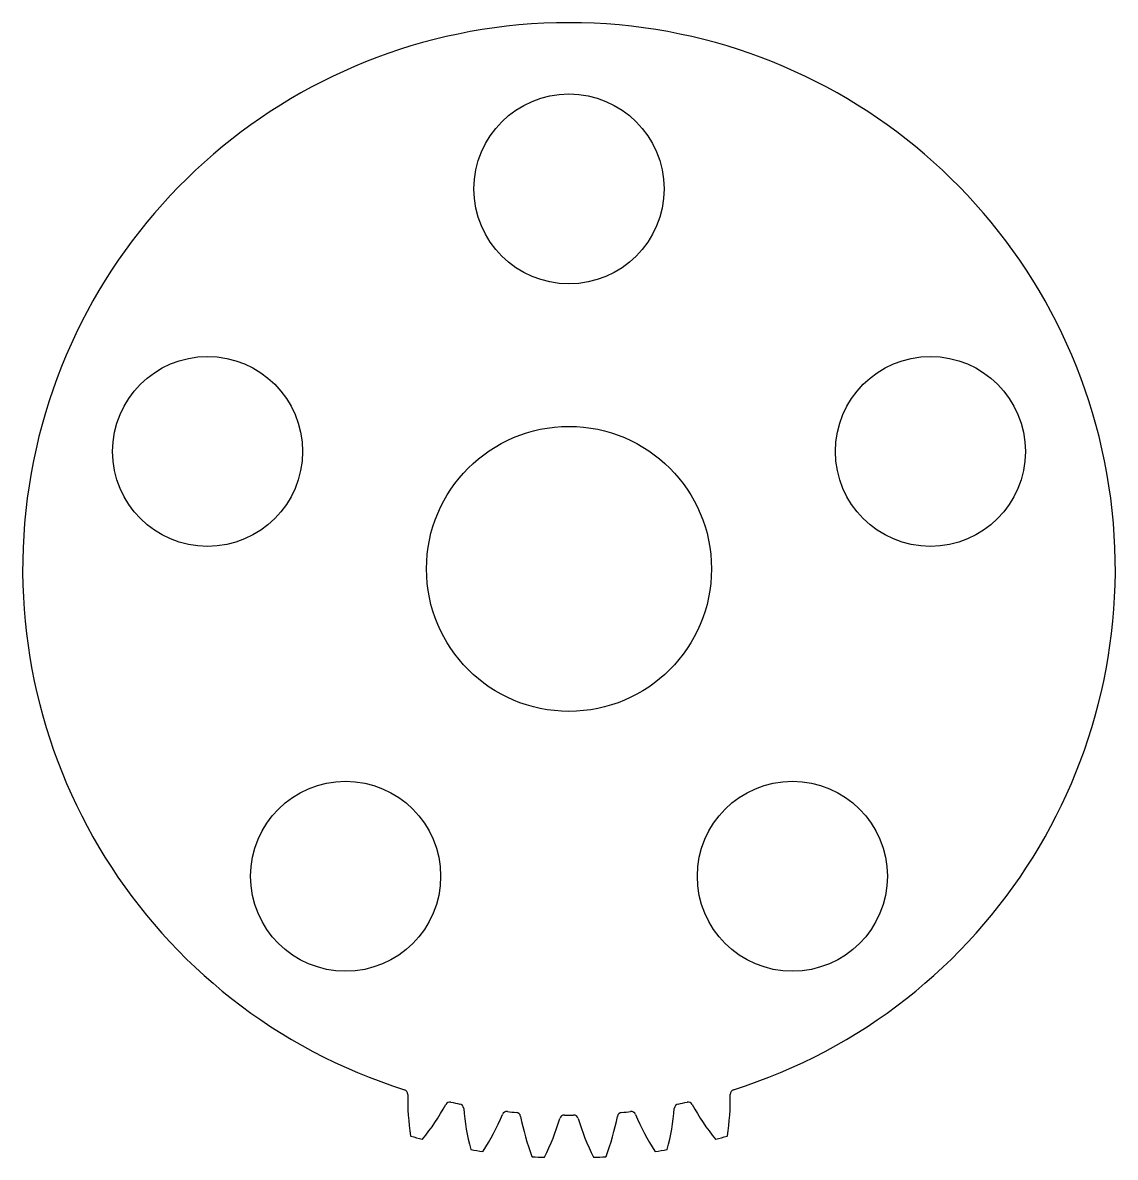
# Model space of a CAD drawing. Header units: millimetres. Extents: x -28.7 to 28.7, y -31 to 28.7.
import ezdxf

# ---------------------------------------------------------------- set-up
doc = ezdxf.new("R2010")
doc.units = ezdxf.units.MM

msp = doc.modelspace()

# ---------------------------------------------------------------- linework, layer by layer
at = {"color": 7, "linetype": 'Continuous', "lineweight": 25}
for centre, radius in [((0, 20), 5), ((-19.021, 6.18), 5), ((19.021, 6.18), 5), ((0, 0), 7.5), ((-11.756, -16.18), 5), ((11.756, -16.18), 5)]:
    msp.add_circle(centre, radius, dxfattribs=at)
for centre, radius, start, end in [((0, 0), 28.749, 287.52241, 252.47759), ((-8.731, -27.654), 0.251, 358.51939, 72.47759), ((8.731, -27.654), 0.251, 107.52241, 181.48061), ((3.516, -27.971), 12, 178.51939, 188.98855), ((-6.266, -28.315), 0.251, 77.52241, 151.48061), ((6.266, -28.315), 0.251, 28.51939, 102.47759), ((-3.516, -27.971), 12, 351.01145, 1.48061), ((-17.03, -22.466), 12, 321.01145, 331.48061), ((0, 0), 28.749, 257.52241, 258.47759), ((-5.793, -28.416), 0.251, 4.51939, 78.47759), ((6.42, -27.45), 12, 184.51939, 194.98855), ((-3.272, -28.815), 0.251, 83.52241, 157.48061), ((0, 0), 28.749, 263.52241, 264.47759), ((-2.791, -28.865), 0.251, 10.51939, 84.47759), ((2.791, -28.865), 0.251, 95.52241, 169.48061), ((0, 0), 28.749, 275.52241, 276.47759), ((3.272, -28.815), 0.251, 22.51939, 96.47759), ((-6.42, -27.45), 12, 345.01145, 355.48061), ((5.793, -28.416), 0.251, 101.52241, 175.48061), ((0, 0), 28.749, 281.52241, 282.47759), ((17.03, -22.466), 12, 208.51939, 218.98855), ((-14.588, -24.123), 12, 327.01145, 337.48061), ((9.254, -26.629), 12, 190.51939, 200.98855), ((-11.987, -25.516), 12, 333.01145, 343.48061), ((-0.242, -28.999), 0.251, 89.52241, 163.48061), ((0, 0), 28.749, 269.52241, 270.47759), ((0.242, -28.999), 0.251, 16.51939, 90.47759), ((11.987, -25.516), 12, 196.51939, 206.98855), ((-9.254, -26.629), 12, 339.01145, 349.48061), ((14.588, -24.123), 12, 202.51939, 212.98855), ((-8.317, -29.843), 0.02, 188.98855, 254.42665), ((8.317, -29.843), 0.02, 285.57335, 351.01145), ((0, 0), 31, 254.42665, 255.57335), ((-7.718, -30.003), 0.02, 255.57335, 321.01145), ((7.718, -30.003), 0.02, 218.98855, 284.42665), ((0, 0), 31, 284.42665, 285.57335), ((-5.152, -30.549), 0.02, 194.98855, 260.42665), ((0, 0), 31, 260.42665, 261.57335), ((-4.54, -30.646), 0.02, 261.57335, 327.01145), ((-1.931, -30.92), 0.02, 200.98855, 266.42665), ((0, 0), 31, 266.42665, 267.57335), ((-1.312, -30.952), 0.02, 267.57335, 333.01145), ((1.312, -30.952), 0.02, 206.98855, 272.42665), ((0, 0), 31, 272.42665, 273.57335), ((1.931, -30.92), 0.02, 273.57335, 339.01145), ((4.54, -30.646), 0.02, 212.98855, 278.42665), ((0, 0), 31, 278.42665, 279.57335), ((5.152, -30.549), 0.02, 279.57335, 345.01145)]:
    msp.add_arc(centre, radius, start, end, dxfattribs=at)

doc.saveas('drawing.dxf')
